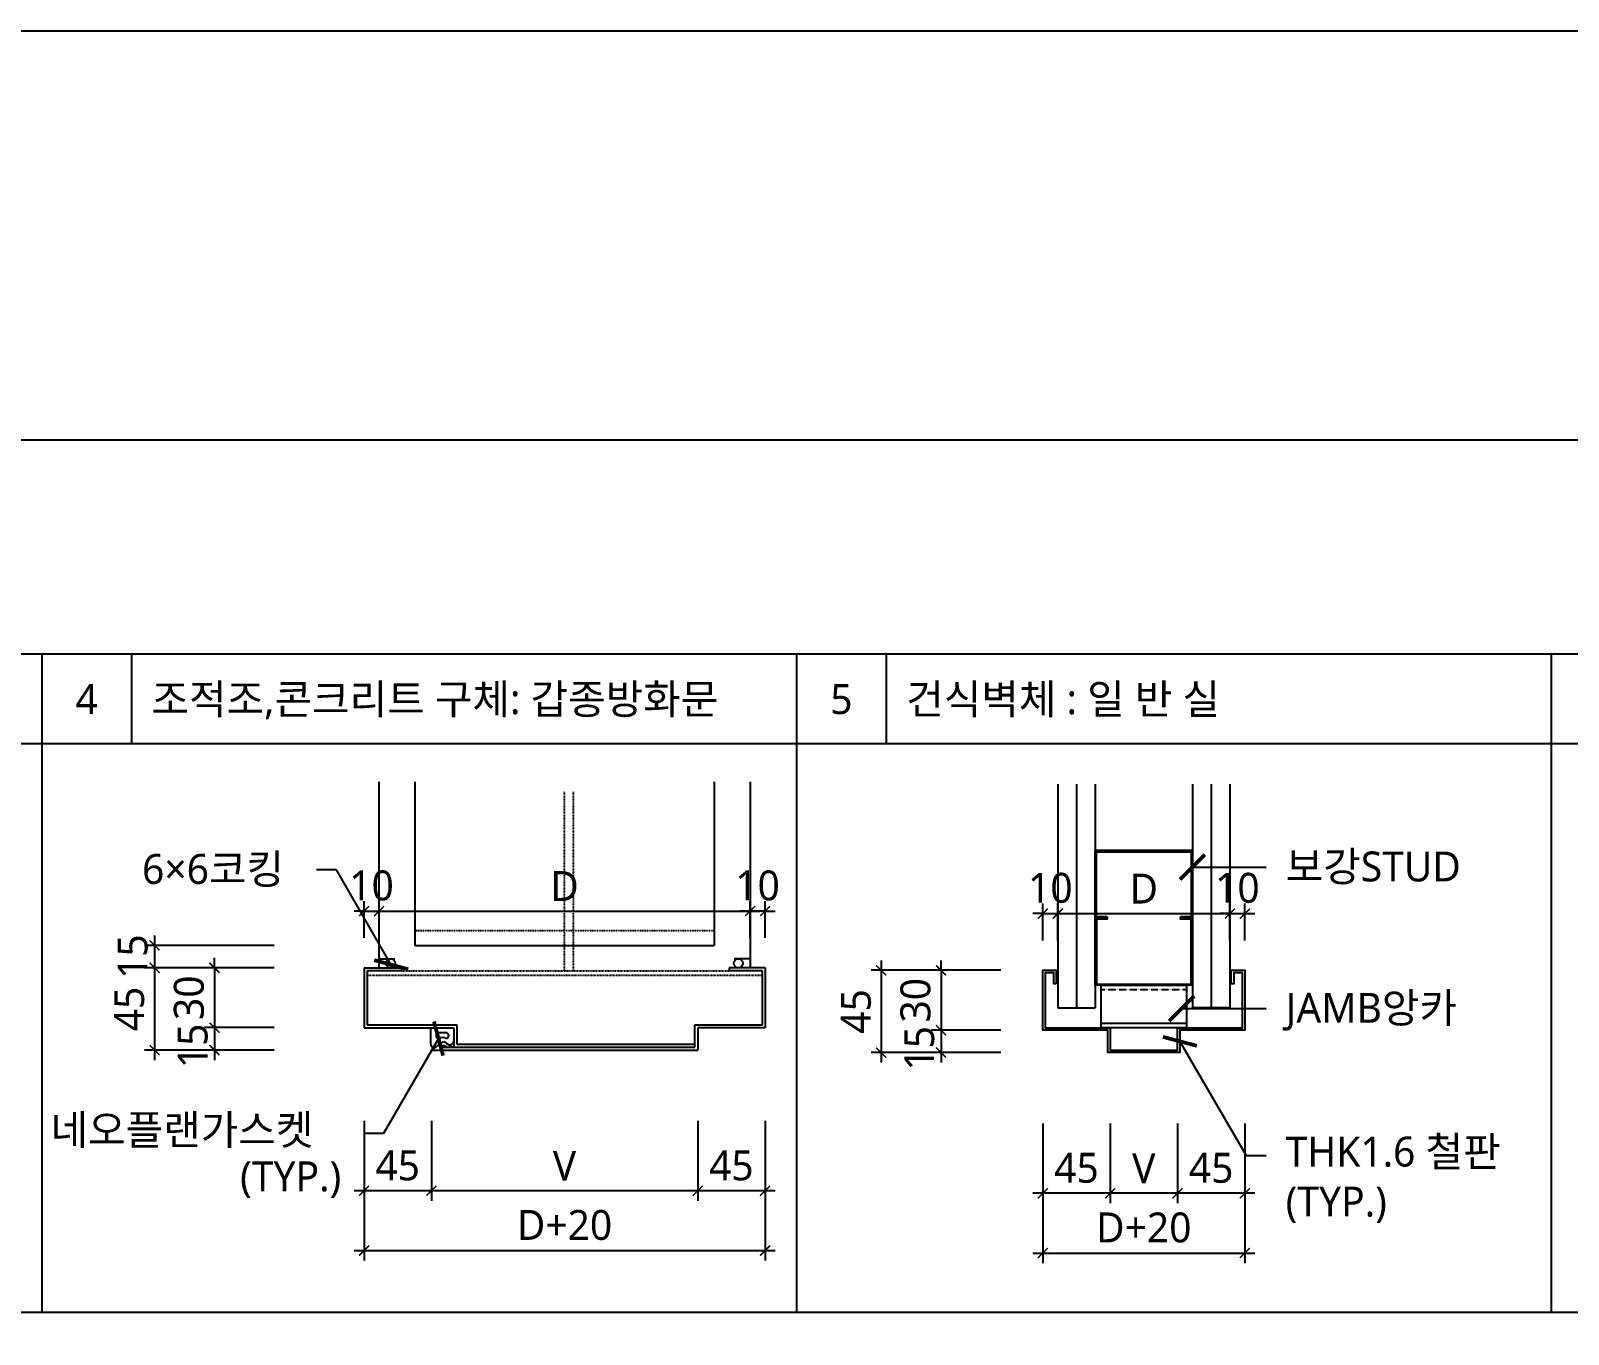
# Model space of a CAD drawing. Header units: inches. Extents: x 10 to 84110, y 29113 to 88513.
# Drawn here: x 50350 to 65763, y 75444 to 88513 of the extents above; entities that cross this region are included whole.
import ezdxf
from ezdxf.enums import TextEntityAlignment as Align

# ---------------------------------------------------------------- set-up
doc = ezdxf.new("R2010")
doc.units = ezdxf.units.IN
doc.header["$MEASUREMENT"] = 0
for name, pattern in [('DASH_0', [1, 0.5, -0.5]), ('DASH_16', [1.4, 0.7, -0.7]), ('HID', [3.45, 2.25, -1.2])]:
    doc.linetypes.add(name, pattern=pattern)
doc.layers.get('Defpoints').update_dxf_attribs({"color": 137})
for name, color, linetype in [('21', 4, 'Continuous'), ('23', 7, 'Continuous'), ('24', 7, 'Continuous'), ('CHAN', 4, 'Continuous'), ('DIM-INT', 7, 'Continuous'), ('ELE', 7, 'Continuous'), ('ELE-2', 2, 'Continuous'), ('ELE-4', 4, 'Continuous'), ('ELE-7', 7, 'Continuous'), ('HATCH', 8, 'Continuous'), ('hidden', 4, 'HID'), ('SYM-LEAD', 6, 'Continuous'), ('TEXT', 3, 'Continuous')]:
    doc.layers.add(name, color=color, linetype=linetype)
doc.styles.add('ARIAL', font='malgun.ttf')
doc.styles.add('굴림체(옥산)', font='malgun.ttf')
doc.styles.add('맑은고딕', font='malgun.ttf')
doc.dimstyles.new('CJA', dxfattribs={"dimscale": 300, "dimtxt": 2.7, "dimasz": 1, "dimexe": 2, "dimexo": 3, "dimgap": 1, "dimtad": 1, "dimdec": 0, "dimzin": 1, "dimdsep": 46, "dimlunit": 6, "dimtxsty": '굴림체(옥산)', "dimblk": 'CJDOT', "dimcen": 0.09, "dimdle": 1, "dimclrd": 256, "dimclre": 256, "dimclrt": 3, "dimadec": 0, "dimazin": 0, "dimtfac": 1, "dimtdec": 0, "dimtix": 1, "dimtmove": 2, "dimatfit": 3, "dimldrblk": 'CJDOT', "dimfxl": 1, "dimtolj": 1, "dimtzin": 1, "dimarcsym": 0})
doc.dimstyles.new('DIM-QD 1', dxfattribs={"dimtxt": 3, "dimasz": 1.5, "dimexe": 1, "dimexo": 0, "dimgap": 1, "dimtad": 1, "dimdec": 3, "dimdsep": 46, "dimtxsty": 'ARIAL', "dimblk1": 'ARCHTICK', "dimblk2": 'ARCHTICK', "dimsah": 1, "dimcen": 0, "dimclrd": 256, "dimclre": 256, "dimclrt": 3, "dimazin": 2, "dimtfac": 1, "dimtdec": 3, "dimtix": 1, "dimtmove": 2, "dimatfit": 3, "dimldrblk": 'ARCHTICK', "dimfxl": 1, "dimtolj": 1, "dimtzin": 0, "dimarcsym": 0})

# ---------------------------------------------------------------- blocks, each defined once
blk = doc.blocks.new('_ARCHTICK')
at = {"color": 0, "linetype": 'ByBlock', "const_width": 0.15}
blk.add_lwpolyline([(-0.5, -0.5), (0.5, 0.5)], dxfattribs=at)
blk = doc.blocks.new('*D73')
at = {"layer": 'Defpoints', "color": 0, "transparency": 16777216}
for p in [(53841, 79687), (53691, 79118), (53841, 79118)]:
    blk.add_point(p, dxfattribs=at)
at = {"layer": 'DIM-INT', "color": 7, "lineweight": -2, "transparency": 16777216}
for p, q in [((53691, 79418), (53691, 79787)), ((53841, 79418), (53841, 79787)), ((53691, 79687), (53591, 79687)), ((53691, 79687), (53841, 79687)), ((53841, 79687), (53941, 79687))]:
    blk.add_line(p, q, dxfattribs=at)
at = {"layer": 'DIM-INT', "color": 7, "lineweight": -2, "transparency": 16777216, "xscale": 100, "yscale": 100, "zscale": 100}
blk.add_blockref('_ARCHTICK', (53691, 79687), dxfattribs=at)
at = {"layer": 'DIM-INT', "color": 7, "lineweight": -2, "transparency": 16777216, "xscale": 100, "yscale": 100, "zscale": 100, "rotation": 180}
blk.add_blockref('_ARCHTICK', (53841, 79687), dxfattribs=at)
at = {"layer": 'DIM-INT', "color": 3, "transparency": 16777216, "insert": (53766, 79942), "char_height": 300, "attachment_point": 5, "style": '맑은고딕'}
blk.add_mtext('\\A1;10', dxfattribs=at)
blk = doc.blocks.new('CJDOT')
blk.add_line((-2, 0), (2, 0))
at = {"const_width": 0.5}
blk.add_lwpolyline([(-0.25, 0, 1), (0.25, 0, 1)], format="xyb", close=True, dxfattribs=at)
blk = doc.blocks.new('*D74')
at = {"layer": 'Defpoints', "color": 0, "transparency": 16777216}
for p in [(53091, 79118), (51591, 78293), (53091, 78293)]:
    blk.add_point(p, dxfattribs=at)
at = {"layer": 'DIM-INT', "color": 7, "lineweight": -2, "transparency": 16777216}
for p, q in [((52791, 79118), (51491, 79118)), ((51591, 79218), (51591, 78193)), ((52791, 78293), (51491, 78293))]:
    blk.add_line(p, q, dxfattribs=at)
at = {"layer": 'DIM-INT', "color": 7, "lineweight": -2, "transparency": 16777216, "xscale": 100, "yscale": 100, "zscale": 100}
for p, rotation in [((51591, 79118), 90), ((51591, 78293), 270)]:
    blk.add_blockref('_ARCHTICK', p, dxfattribs=dict(at, rotation=rotation))
at = {"layer": 'DIM-INT', "color": 3, "transparency": 16777216, "insert": (51338, 78705), "char_height": 300, "attachment_point": 5, "rotation": 90, "style": '맑은고딕'}
blk.add_mtext('\\A1;45', dxfattribs=at)
blk = doc.blocks.new('*D75')
at = {"layer": 'Defpoints', "color": 0, "transparency": 16777216}
for p in [(53091, 78518), (52191, 78293), (53091, 78293)]:
    blk.add_point(p, dxfattribs=at)
at = {"layer": 'DIM-INT', "color": 7, "lineweight": -2, "transparency": 16777216}
for p, q in [((52191, 78618), (52191, 78193)), ((52791, 78518), (52091, 78518)), ((52791, 78293), (52091, 78293))]:
    blk.add_line(p, q, dxfattribs=at)
at = {"layer": 'DIM-INT', "color": 7, "lineweight": -2, "transparency": 16777216, "xscale": 100, "yscale": 100, "zscale": 100}
for p, rotation in [((52191, 78518), 90), ((52191, 78293), 270)]:
    blk.add_blockref('_ARCHTICK', p, dxfattribs=dict(at, rotation=rotation))
at = {"layer": 'DIM-INT', "color": 3, "transparency": 16777216, "insert": (51974, 78335), "char_height": 300, "attachment_point": 5, "rotation": 90, "style": '맑은고딕'}
blk.add_mtext('\\A1;15', dxfattribs=at)
blk = doc.blocks.new('*D76')
at = {"layer": 'Defpoints', "color": 0, "transparency": 16777216}
for p in [(53091, 79118), (52191, 78518), (53091, 78518)]:
    blk.add_point(p, dxfattribs=at)
at = {"layer": 'DIM-INT', "color": 7, "lineweight": -2, "transparency": 16777216}
for p, q in [((52791, 79118), (52091, 79118)), ((52191, 79118), (52191, 79218)), ((52191, 79118), (52191, 78518)), ((52791, 78518), (52091, 78518)), ((52191, 78518), (52191, 78418))]:
    blk.add_line(p, q, dxfattribs=at)
at = {"layer": 'DIM-INT', "color": 7, "lineweight": -2, "transparency": 16777216, "xscale": 100, "yscale": 100, "zscale": 100}
for p, rotation in [((52191, 79118), 270), ((52191, 78518), 90)]:
    blk.add_blockref('_ARCHTICK', p, dxfattribs=dict(at, rotation=rotation))
at = {"layer": 'DIM-INT', "color": 3, "transparency": 16777216, "insert": (51936, 78818), "char_height": 300, "attachment_point": 5, "rotation": 90, "style": '맑은고딕'}
blk.add_mtext('\\A1;30', dxfattribs=at)
blk = doc.blocks.new('*D77')
at = {"layer": 'Defpoints', "color": 0, "transparency": 16777216}
for p in [(53091, 79343), (51591, 79118), (53091, 79118)]:
    blk.add_point(p, dxfattribs=at)
at = {"layer": 'DIM-INT', "color": 7, "lineweight": -2, "transparency": 16777216}
for p, q in [((51591, 79443), (51591, 79018)), ((52791, 79343), (51491, 79343)), ((52791, 79118), (51491, 79118))]:
    blk.add_line(p, q, dxfattribs=at)
at = {"layer": 'DIM-INT', "color": 7, "lineweight": -2, "transparency": 16777216, "xscale": 100, "yscale": 100, "zscale": 100}
for p, rotation in [((51591, 79343), 90), ((51591, 79118), 270)]:
    blk.add_blockref('_ARCHTICK', p, dxfattribs=dict(at, rotation=rotation))
at = {"layer": 'DIM-INT', "color": 3, "transparency": 16777216, "insert": (51372, 79230), "char_height": 300, "attachment_point": 5, "rotation": 90, "style": '맑은고딕'}
blk.add_mtext('\\A1;15', dxfattribs=at)
blk = doc.blocks.new('*D78')
at = {"layer": 'Defpoints', "color": 0, "transparency": 16777216}
for p in [(57561, 79687), (57561, 79118), (57711, 79118)]:
    blk.add_point(p, dxfattribs=at)
at = {"layer": 'DIM-INT', "color": 7, "lineweight": -2, "transparency": 16777216}
for p, q in [((57561, 79418), (57561, 79787)), ((57711, 79418), (57711, 79787)), ((57561, 79687), (57461, 79687)), ((57711, 79687), (57561, 79687)), ((57711, 79687), (57811, 79687))]:
    blk.add_line(p, q, dxfattribs=at)
at = {"layer": 'DIM-INT', "color": 7, "lineweight": -2, "transparency": 16777216, "xscale": 100, "yscale": 100, "zscale": 100}
blk.add_blockref('_ARCHTICK', (57561, 79687), dxfattribs=at)
at = {"layer": 'DIM-INT', "color": 7, "lineweight": -2, "transparency": 16777216, "xscale": 100, "yscale": 100, "zscale": 100, "rotation": 180}
blk.add_blockref('_ARCHTICK', (57711, 79687), dxfattribs=at)
at = {"layer": 'DIM-INT', "color": 3, "transparency": 16777216, "insert": (57636, 79942), "char_height": 300, "attachment_point": 5, "style": '맑은고딕'}
blk.add_mtext('\\A1;10', dxfattribs=at)
blk = doc.blocks.new('*D79')
at = {"layer": 'Defpoints', "color": 0, "transparency": 16777216}
for p in [(53691, 77883), (54366, 77883), (53691, 76883)]:
    blk.add_point(p, dxfattribs=at)
at = {"layer": 'DIM-INT', "color": 7, "lineweight": -2, "transparency": 16777216}
for p, q in [((53691, 77583), (53691, 76783)), ((54366, 77583), (54366, 76783)), ((54466, 76883), (53591, 76883))]:
    blk.add_line(p, q, dxfattribs=at)
at = {"layer": 'DIM-INT', "color": 7, "lineweight": -2, "transparency": 16777216, "xscale": 100, "yscale": 100, "zscale": 100, "rotation": 180}
blk.add_blockref('_ARCHTICK', (53691, 76883), dxfattribs=at)
at = {"layer": 'DIM-INT', "color": 7, "lineweight": -2, "transparency": 16777216, "xscale": 100, "yscale": 100, "zscale": 100}
blk.add_blockref('_ARCHTICK', (54366, 76883), dxfattribs=at)
at = {"layer": 'DIM-INT', "color": 3, "transparency": 16777216, "insert": (54028, 77135), "char_height": 300, "attachment_point": 5, "style": '맑은고딕'}
blk.add_mtext('\\A1;45 ', dxfattribs=at)
blk = doc.blocks.new('*D80')
at = {"layer": 'Defpoints', "color": 0, "transparency": 16777216}
for p in [(54366, 77883), (57036, 77883), (54366, 76883)]:
    blk.add_point(p, dxfattribs=at)
at = {"layer": 'DIM-INT', "color": 7, "lineweight": -2, "transparency": 16777216}
for p, q in [((54366, 77583), (54366, 76783)), ((57036, 77583), (57036, 76783)), ((57136, 76883), (54266, 76883))]:
    blk.add_line(p, q, dxfattribs=at)
at = {"layer": 'DIM-INT', "color": 7, "lineweight": -2, "transparency": 16777216, "xscale": 100, "yscale": 100, "zscale": 100, "rotation": 180}
blk.add_blockref('_ARCHTICK', (54366, 76883), dxfattribs=at)
at = {"layer": 'DIM-INT', "color": 7, "lineweight": -2, "transparency": 16777216, "xscale": 100, "yscale": 100, "zscale": 100}
blk.add_blockref('_ARCHTICK', (57036, 76883), dxfattribs=at)
at = {"layer": 'DIM-INT', "color": 3, "transparency": 16777216, "insert": (55701, 77133), "char_height": 300, "attachment_point": 5, "style": '맑은고딕'}
blk.add_mtext('\\A1;V ', dxfattribs=at)
blk = doc.blocks.new('*D81')
at = {"layer": 'Defpoints', "color": 0, "transparency": 16777216}
for p in [(57036, 77883), (57711, 77883), (57036, 76883)]:
    blk.add_point(p, dxfattribs=at)
at = {"layer": 'DIM-INT', "color": 7, "lineweight": -2, "transparency": 16777216}
for p, q in [((57036, 77583), (57036, 76783)), ((57711, 77583), (57711, 76783)), ((57811, 76883), (56936, 76883))]:
    blk.add_line(p, q, dxfattribs=at)
at = {"layer": 'DIM-INT', "color": 7, "lineweight": -2, "transparency": 16777216, "xscale": 100, "yscale": 100, "zscale": 100, "rotation": 180}
blk.add_blockref('_ARCHTICK', (57036, 76883), dxfattribs=at)
at = {"layer": 'DIM-INT', "color": 7, "lineweight": -2, "transparency": 16777216, "xscale": 100, "yscale": 100, "zscale": 100}
blk.add_blockref('_ARCHTICK', (57711, 76883), dxfattribs=at)
at = {"layer": 'DIM-INT', "color": 3, "transparency": 16777216, "insert": (57373, 77135), "char_height": 300, "attachment_point": 5, "style": '맑은고딕'}
blk.add_mtext('\\A1;45 ', dxfattribs=at)
blk = doc.blocks.new('*D82')
at = {"layer": 'Defpoints', "color": 0, "transparency": 16777216}
for p in [(53691, 77883), (57711, 77883), (57711, 76283)]:
    blk.add_point(p, dxfattribs=at)
at = {"layer": 'DIM-INT', "color": 7, "lineweight": -2, "transparency": 16777216}
for p, q in [((53691, 77583), (53691, 76183)), ((57711, 77583), (57711, 76183)), ((53591, 76283), (57811, 76283))]:
    blk.add_line(p, q, dxfattribs=at)
at = {"layer": 'DIM-INT', "color": 7, "lineweight": -2, "transparency": 16777216, "xscale": 100, "yscale": 100, "zscale": 100, "rotation": 180}
blk.add_blockref('_ARCHTICK', (53691, 76283), dxfattribs=at)
at = {"layer": 'DIM-INT', "color": 7, "lineweight": -2, "transparency": 16777216, "xscale": 100, "yscale": 100, "zscale": 100}
blk.add_blockref('_ARCHTICK', (57711, 76283), dxfattribs=at)
at = {"layer": 'DIM-INT', "color": 3, "transparency": 16777216, "insert": (55701, 76538), "char_height": 300, "attachment_point": 5, "style": '맑은고딕'}
blk.add_mtext('\\A1;D+20 ', dxfattribs=at)
blk = doc.blocks.new('*D83')
at = {"layer": 'Defpoints', "color": 0, "transparency": 16777216}
for p in [(57561, 79687), (53841, 79118), (57561, 79118)]:
    blk.add_point(p, dxfattribs=at)
at = {"layer": 'DIM-INT', "color": 7, "lineweight": -2, "transparency": 16777216}
for p, q in [((53841, 79418), (53841, 79787)), ((57561, 79418), (57561, 79787)), ((53741, 79687), (57661, 79687))]:
    blk.add_line(p, q, dxfattribs=at)
at = {"layer": 'DIM-INT', "color": 7, "lineweight": -2, "transparency": 16777216, "xscale": 100, "yscale": 100, "zscale": 100, "rotation": 180}
blk.add_blockref('_ARCHTICK', (53841, 79687), dxfattribs=at)
at = {"layer": 'DIM-INT', "color": 7, "lineweight": -2, "transparency": 16777216, "xscale": 100, "yscale": 100, "zscale": 100}
blk.add_blockref('_ARCHTICK', (57561, 79687), dxfattribs=at)
at = {"layer": 'DIM-INT', "color": 3, "transparency": 16777216, "insert": (55701, 79937), "char_height": 300, "attachment_point": 5, "style": '맑은고딕'}
blk.add_mtext('\\A1;D', dxfattribs=at)
blk = doc.blocks.new('*D84')
at = {"layer": 'Defpoints', "color": 0, "transparency": 16777216}
for p in [(60375, 79093), (58875, 78268), (60375, 78268)]:
    blk.add_point(p, dxfattribs=at)
at = {"layer": 'DIM-INT', "color": 7, "lineweight": -2, "transparency": 16777216}
for p, q in [((60075, 79093), (58775, 79093)), ((58875, 79193), (58875, 78168)), ((60075, 78268), (58775, 78268))]:
    blk.add_line(p, q, dxfattribs=at)
at = {"layer": 'DIM-INT', "color": 7, "lineweight": -2, "transparency": 16777216, "xscale": 100, "yscale": 100, "zscale": 100}
for p, rotation in [((58875, 79093), 90), ((58875, 78268), 270)]:
    blk.add_blockref('_ARCHTICK', p, dxfattribs=dict(at, rotation=rotation))
at = {"layer": 'DIM-INT', "color": 3, "transparency": 16777216, "insert": (58623, 78681), "char_height": 300, "attachment_point": 5, "rotation": 90, "style": '맑은고딕'}
blk.add_mtext('\\A1;45', dxfattribs=at)
blk = doc.blocks.new('*D85')
at = {"layer": 'Defpoints', "color": 0, "transparency": 16777216}
for p in [(60375, 78493), (59475, 78268), (60375, 78268)]:
    blk.add_point(p, dxfattribs=at)
at = {"layer": 'DIM-INT', "color": 7, "lineweight": -2, "transparency": 16777216}
for p, q in [((60075, 78493), (59375, 78493)), ((59475, 78593), (59475, 78168)), ((60075, 78268), (59375, 78268))]:
    blk.add_line(p, q, dxfattribs=at)
at = {"layer": 'DIM-INT', "color": 7, "lineweight": -2, "transparency": 16777216, "xscale": 100, "yscale": 100, "zscale": 100}
for p, rotation in [((59475, 78493), 90), ((59475, 78268), 270)]:
    blk.add_blockref('_ARCHTICK', p, dxfattribs=dict(at, rotation=rotation))
at = {"layer": 'DIM-INT', "color": 3, "transparency": 16777216, "insert": (59258, 78311), "char_height": 300, "attachment_point": 5, "rotation": 90, "style": '맑은고딕'}
blk.add_mtext('\\A1;15', dxfattribs=at)
blk = doc.blocks.new('*D86')
at = {"layer": 'Defpoints', "color": 0, "transparency": 16777216}
for p in [(60375, 79093), (59475, 78493), (60375, 78493)]:
    blk.add_point(p, dxfattribs=at)
at = {"layer": 'DIM-INT', "color": 7, "lineweight": -2, "transparency": 16777216}
for p, q in [((60075, 79093), (59375, 79093)), ((59475, 79093), (59475, 79193)), ((59475, 79093), (59475, 78493)), ((60075, 78493), (59375, 78493)), ((59475, 78493), (59475, 78393))]:
    blk.add_line(p, q, dxfattribs=at)
at = {"layer": 'DIM-INT', "color": 7, "lineweight": -2, "transparency": 16777216, "xscale": 100, "yscale": 100, "zscale": 100}
for p, rotation in [((59475, 79093), 270), ((59475, 78493), 90)]:
    blk.add_blockref('_ARCHTICK', p, dxfattribs=dict(at, rotation=rotation))
at = {"layer": 'DIM-INT', "color": 3, "transparency": 16777216, "insert": (59220, 78793), "char_height": 300, "attachment_point": 5, "rotation": 90, "style": '맑은고딕'}
blk.add_mtext('\\A1;30', dxfattribs=at)
blk = doc.blocks.new('*D87')
at = {"layer": 'Defpoints', "color": 0, "transparency": 16777216}
for p in [(60646, 79662), (60496, 79093), (60646, 79093)]:
    blk.add_point(p, dxfattribs=at)
at = {"layer": 'DIM-INT', "color": 7, "lineweight": -2, "transparency": 16777216}
for p, q in [((60496, 79393), (60496, 79762)), ((60646, 79393), (60646, 79762)), ((60496, 79662), (60396, 79662)), ((60496, 79662), (60646, 79662)), ((60646, 79662), (60746, 79662))]:
    blk.add_line(p, q, dxfattribs=at)
at = {"layer": 'DIM-INT', "color": 7, "lineweight": -2, "transparency": 16777216, "xscale": 100, "yscale": 100, "zscale": 100}
blk.add_blockref('_ARCHTICK', (60496, 79662), dxfattribs=at)
at = {"layer": 'DIM-INT', "color": 7, "lineweight": -2, "transparency": 16777216, "xscale": 100, "yscale": 100, "zscale": 100, "rotation": 180}
blk.add_blockref('_ARCHTICK', (60646, 79662), dxfattribs=at)
at = {"layer": 'DIM-INT', "color": 3, "transparency": 16777216, "insert": (60571, 79918), "char_height": 300, "attachment_point": 5, "style": '맑은고딕'}
blk.add_mtext('\\A1;10', dxfattribs=at)
blk = doc.blocks.new('*D88')
at = {"layer": 'Defpoints', "color": 0, "transparency": 16777216}
for p in [(62521, 79662), (62371, 79093), (62521, 79093)]:
    blk.add_point(p, dxfattribs=at)
at = {"layer": 'DIM-INT', "color": 7, "lineweight": -2, "transparency": 16777216}
for p, q in [((62371, 79393), (62371, 79762)), ((62521, 79393), (62521, 79762)), ((62371, 79662), (62271, 79662)), ((62371, 79662), (62521, 79662)), ((62521, 79662), (62621, 79662))]:
    blk.add_line(p, q, dxfattribs=at)
at = {"layer": 'DIM-INT', "color": 7, "lineweight": -2, "transparency": 16777216, "xscale": 100, "yscale": 100, "zscale": 100}
blk.add_blockref('_ARCHTICK', (62371, 79662), dxfattribs=at)
at = {"layer": 'DIM-INT', "color": 7, "lineweight": -2, "transparency": 16777216, "xscale": 100, "yscale": 100, "zscale": 100, "rotation": 180}
blk.add_blockref('_ARCHTICK', (62521, 79662), dxfattribs=at)
at = {"layer": 'DIM-INT', "color": 3, "transparency": 16777216, "insert": (62446, 79918), "char_height": 300, "attachment_point": 5, "style": '맑은고딕'}
blk.add_mtext('\\A1;10', dxfattribs=at)
blk = doc.blocks.new('*D89')
at = {"layer": 'Defpoints', "color": 0, "transparency": 16777216}
for p in [(60496, 77858), (61171, 77858), (60496, 76858)]:
    blk.add_point(p, dxfattribs=at)
at = {"layer": 'DIM-INT', "color": 7, "lineweight": -2, "transparency": 16777216}
for p, q in [((60496, 77558), (60496, 76758)), ((61171, 77558), (61171, 76758)), ((61271, 76858), (60396, 76858))]:
    blk.add_line(p, q, dxfattribs=at)
at = {"layer": 'DIM-INT', "color": 7, "lineweight": -2, "transparency": 16777216, "xscale": 100, "yscale": 100, "zscale": 100, "rotation": 180}
blk.add_blockref('_ARCHTICK', (60496, 76858), dxfattribs=at)
at = {"layer": 'DIM-INT', "color": 7, "lineweight": -2, "transparency": 16777216, "xscale": 100, "yscale": 100, "zscale": 100}
blk.add_blockref('_ARCHTICK', (61171, 76858), dxfattribs=at)
at = {"layer": 'DIM-INT', "color": 3, "transparency": 16777216, "insert": (60833, 77111), "char_height": 300, "attachment_point": 5, "style": '맑은고딕'}
blk.add_mtext('\\A1;45 ', dxfattribs=at)
blk = doc.blocks.new('*D90')
at = {"layer": 'Defpoints', "color": 0, "transparency": 16777216}
for p in [(61171, 77858), (61846, 77858), (61171, 76858)]:
    blk.add_point(p, dxfattribs=at)
at = {"layer": 'DIM-INT', "color": 7, "lineweight": -2, "transparency": 16777216}
for p, q in [((61171, 77558), (61171, 76758)), ((61846, 77558), (61846, 76758)), ((61946, 76858), (61071, 76858))]:
    blk.add_line(p, q, dxfattribs=at)
at = {"layer": 'DIM-INT', "color": 7, "lineweight": -2, "transparency": 16777216, "xscale": 100, "yscale": 100, "zscale": 100, "rotation": 180}
blk.add_blockref('_ARCHTICK', (61171, 76858), dxfattribs=at)
at = {"layer": 'DIM-INT', "color": 7, "lineweight": -2, "transparency": 16777216, "xscale": 100, "yscale": 100, "zscale": 100}
blk.add_blockref('_ARCHTICK', (61846, 76858), dxfattribs=at)
at = {"layer": 'DIM-INT', "color": 3, "transparency": 16777216, "insert": (61508, 77108), "char_height": 300, "attachment_point": 5, "style": '맑은고딕'}
blk.add_mtext('\\A1;V ', dxfattribs=at)
blk = doc.blocks.new('*D91')
at = {"layer": 'Defpoints', "color": 0, "transparency": 16777216}
for p in [(61846, 77858), (62521, 77858), (61846, 76858)]:
    blk.add_point(p, dxfattribs=at)
at = {"layer": 'DIM-INT', "color": 7, "lineweight": -2, "transparency": 16777216}
for p, q in [((61846, 77558), (61846, 76758)), ((62521, 77558), (62521, 76758)), ((62621, 76858), (61746, 76858))]:
    blk.add_line(p, q, dxfattribs=at)
at = {"layer": 'DIM-INT', "color": 7, "lineweight": -2, "transparency": 16777216, "xscale": 100, "yscale": 100, "zscale": 100, "rotation": 180}
blk.add_blockref('_ARCHTICK', (61846, 76858), dxfattribs=at)
at = {"layer": 'DIM-INT', "color": 7, "lineweight": -2, "transparency": 16777216, "xscale": 100, "yscale": 100, "zscale": 100}
blk.add_blockref('_ARCHTICK', (62521, 76858), dxfattribs=at)
at = {"layer": 'DIM-INT', "color": 3, "transparency": 16777216, "insert": (62183, 77111), "char_height": 300, "attachment_point": 5, "style": '맑은고딕'}
blk.add_mtext('\\A1;45 ', dxfattribs=at)
blk = doc.blocks.new('*D92')
at = {"layer": 'Defpoints', "color": 0, "transparency": 16777216}
for p in [(60496, 77858), (62521, 77858), (62521, 76258)]:
    blk.add_point(p, dxfattribs=at)
at = {"layer": 'DIM-INT', "color": 7, "lineweight": -2, "transparency": 16777216}
for p, q in [((60496, 77558), (60496, 76158)), ((62521, 77558), (62521, 76158)), ((60396, 76258), (62621, 76258))]:
    blk.add_line(p, q, dxfattribs=at)
at = {"layer": 'DIM-INT', "color": 7, "lineweight": -2, "transparency": 16777216, "xscale": 100, "yscale": 100, "zscale": 100, "rotation": 180}
blk.add_blockref('_ARCHTICK', (60496, 76258), dxfattribs=at)
at = {"layer": 'DIM-INT', "color": 7, "lineweight": -2, "transparency": 16777216, "xscale": 100, "yscale": 100, "zscale": 100}
blk.add_blockref('_ARCHTICK', (62521, 76258), dxfattribs=at)
at = {"layer": 'DIM-INT', "color": 3, "transparency": 16777216, "insert": (61508, 76513), "char_height": 300, "attachment_point": 5, "style": '맑은고딕'}
blk.add_mtext('\\A1;D+20 ', dxfattribs=at)
blk = doc.blocks.new('*D93')
at = {"layer": 'Defpoints', "color": 0, "transparency": 16777216}
for p in [(62371, 79662), (60646, 79093), (62371, 79093)]:
    blk.add_point(p, dxfattribs=at)
at = {"layer": 'DIM-INT', "color": 7, "lineweight": -2, "transparency": 16777216}
for p, q in [((60646, 79393), (60646, 79762)), ((62371, 79393), (62371, 79762)), ((60546, 79662), (62471, 79662))]:
    blk.add_line(p, q, dxfattribs=at)
at = {"layer": 'DIM-INT', "color": 7, "lineweight": -2, "transparency": 16777216, "xscale": 100, "yscale": 100, "zscale": 100, "rotation": 180}
blk.add_blockref('_ARCHTICK', (60646, 79662), dxfattribs=at)
at = {"layer": 'DIM-INT', "color": 7, "lineweight": -2, "transparency": 16777216, "xscale": 100, "yscale": 100, "zscale": 100}
blk.add_blockref('_ARCHTICK', (62371, 79662), dxfattribs=at)
at = {"layer": 'DIM-INT', "color": 3, "transparency": 16777216, "insert": (61508, 79912), "char_height": 300, "attachment_point": 5, "style": '맑은고딕'}
blk.add_mtext('\\A1;D', dxfattribs=at)

msp = doc.modelspace()

# ---------------------------------------------------------------- linework, layer by layer
at = {"layer": '21', "linetype": 'Continuous'}
for p, q in [((53840.8, 80982.8), (53840.8, 79207.8)), ((57560.8, 80982.8), (57560.8, 79207.8)), ((60833, 80958.3), (60833, 78718.3)), ((62183, 80958.3), (62183, 78718.3))]:
    msp.add_line(p, q, dxfattribs=at)
at = {"layer": '21', "color": 7, "linetype": 'Continuous'}
for p, q in [((53720.8, 79087.8), (53720.8, 78547.8)), ((54068, 79087.8), (53720.8, 79087.8)), ((57684.4, 79087.8), (57350.8, 79087.8)), ((57684.4, 78547.8), (57684.4, 79087.8)), ((53720.8, 78547.8), (54620.8, 78547.8)), ((54620.8, 78547.8), (54620.8, 78352.8)), ((57005.8, 78322.8), (57005.8, 78547.8)), ((57005.8, 78547.8), (57684.4, 78547.8)), ((54462.7, 78322.8), (54490.9, 78342.1)), ((54462.7, 78322.8), (57005.8, 78322.8)), ((54519.8, 78322.8), (54490.9, 78342.1)), ((54620.8, 78352.8), (57005.8, 78352.8))]:
    msp.add_line(p, q, dxfattribs=at)
at = {"layer": '21', "color": 1, "linetype": 'Continuous'}
for p, q in [((53840.8, 79207.8), (53998.9, 79207.8)), ((53840.8, 79207.8), (53840.8, 79117.8)), ((57560.8, 79207.8), (57402.7, 79207.8)), ((57560.8, 79207.8), (57560.8, 79117.8)), ((54360.7, 78354.2), (54360.7, 78517.8)), ((54435.1, 78468.4), (54517.4, 78468.4)), ((54490.7, 78378.3), (54573.9, 78322.8))]:
    msp.add_line(p, q, dxfattribs=at)
at = {"layer": '21', "color": 7, "linetype": 'Continuous'}
msp.add_lwpolyline([(60630.5, 78958.3), (60606.5, 78958.3), (60606.5, 79069.3), (60519.5, 79069.3), (60519.5, 78517.3), (61170.5, 78517.3), (61170.5, 78292.3), (61845.5, 78292.3), (61845.5, 78517.3), (62496.5, 78517.3), (62496.5, 79069.3), (62409.5, 79069.3), (62409.5, 78958.3), (62385.5, 78958.3), (62385.5, 79093.3), (62520.5, 79093.3), (62520.5, 78493.3), (61869.5, 78493.3), (61869.5, 78268.3), (61146.5, 78268.3), (61146.5, 78493.3), (60495.5, 78493.3), (60495.5, 79093.3), (60630.5, 79093.3)], close=True, dxfattribs=at)
at = {"layer": '21', "color": 1, "linetype": 'Continuous'}
for centre in [(53958.1, 79162.8), (57443.5, 79162.8)]:
    msp.add_circle(centre, 45, dxfattribs=at)
for centre, radius, start, end in [((54442.5, 78439.4), 29.9, 104.44333, 260.70325), ((54510, 78439.4), 29.9, 279.29675, 75.51024), ((54393.5, 78351.4), 32.9, 175.25441, 297.47906), ((54476.2, 78321.5), 96.5, 66.4446, 113.54179)]:
    msp.add_arc(centre, radius, start, end, dxfattribs=at)
at = {"layer": '21', "color": 7, "linetype": 'Continuous'}
msp.add_arc((54548.1, 78389.5), 43.1, 218.78945, 351.93566, dxfattribs=at)
at = {"layer": '23', "linetype": 'Continuous'}
for p, q in [((53690.8, 79117.8), (53690.8, 78517.8)), ((53690.8, 79117.8), (54068, 79117.8)), ((54068, 79117.8), (54068, 79087.8)), ((57350.8, 79117.8), (57350.8, 79087.8)), ((57710.8, 79117.8), (57350.8, 79117.8)), ((57710.8, 79117.8), (57710.8, 78517.8)), ((53690.8, 78517.8), (54590.8, 78517.8)), ((54590.8, 78517.8), (54590.8, 78322.8)), ((57035.8, 78517.8), (57035.8, 78292.8)), ((57710.8, 78517.8), (57035.8, 78517.8)), ((54365.8, 78292.8), (54490.7, 78378.3)), ((54365.8, 78292.8), (57035.8, 78292.8))]:
    msp.add_line(p, q, dxfattribs=at)
at = {"layer": '24', "linetype": 'Continuous'}
for p, q in [((54200.8, 80982.8), (54200.8, 79342.8)), ((57200.8, 80982.8), (57200.8, 79342.8)), ((60645.5, 80958.3), (60645.5, 78718.3)), ((61020.5, 80958.3), (61020.5, 78718.3)), ((61995.5, 80958.3), (61995.5, 78718.3)), ((62370.5, 80958.3), (62370.5, 78718.3)), ((54200.8, 79342.8), (57200.8, 79342.8)), ((60645.5, 78718.3), (61020.5, 78718.3)), ((62370.5, 78718.3), (61995.5, 78718.3))]:
    msp.add_line(p, q, dxfattribs=at)
at = {"layer": '24', "color": 9, "linetype": 'DASH_16', "ltscale": 2}
msp.add_line((54200.8, 79492.8), (57200.8, 79492.8), dxfattribs=at)
at = {"layer": 'CHAN'}
for points in [[(61995.5, 80293.3), (61995.5, 78943.3), (61020.5, 78943.3), (61020.5, 80293.3)], [(61995.5, 80293.3), (61020.5, 80293.3)], [(61140.5, 79630.3), (61032.5, 79630.3), (61032.5, 80281.3), (61983.5, 80281.3), (61983.5, 79630.3), (61875.5, 79630.3)], [(61020.5, 79618.3), (61140.5, 79618.3)], [(61140.5, 79630.3), (61140.5, 79606.3), (61032.5, 79606.3), (61032.5, 78955.3), (61983.5, 78955.3), (61983.5, 79606.3), (61875.5, 79606.3), (61875.5, 79630.3)], [(61875.5, 79618.3), (61995.5, 79618.3)]]:
    msp.add_lwpolyline(points, dxfattribs=at)
at = {"layer": 'DIM-INT'}
msp.add_lwpolyline([(84109.5, 29112.7), (9.5, 29112.7), (9.5, 88512.7), (84109.5, 88512.7)], close=True, dxfattribs=at)
at = {"layer": 'ELE'}
msp.add_line((61080.5, 78562.3), (61935.5, 78562.3), dxfattribs=at)
msp.add_lwpolyline([(61080.5, 78517.3), (61080.5, 78943.3), (61935.5, 78943.3), (61935.5, 78517.3)], close=True, dxfattribs=at)
at = {"layer": 'ELE-2'}
msp.add_line((4659.5, 84412.7), (73359.5, 84412.7), dxfattribs=at)
at = {"layer": 'ELE-4'}
for p, q in [((73159.5, 82262.1), (27759.5, 82262.1)), ((73159.5, 75662.1), (27759.5, 75662.1))]:
    msp.add_line(p, q, dxfattribs=at)
at = {"layer": 'ELE-7'}
for p, q in [((50459.5, 82262.1), (50459.5, 75662.1)), ((51359.5, 82262.1), (51359.5, 81362.1)), ((58026.2, 82262.1), (58026.2, 75662.1)), ((58926.2, 82262.1), (58926.2, 81362.1)), ((65592.9, 82262.1), (65592.9, 75662.1)), ((73159.5, 81362.1), (27759.5, 81362.1))]:
    msp.add_line(p, q, dxfattribs=at)
at = {"layer": 'HATCH', "linetype": 'DASH_0', "ltscale": 1.5}
for p, q in [((55700.8, 79087.8), (55700.8, 80882.8)), ((55790.8, 79087.8), (55790.8, 80882.8)), ((54068, 79087.8), (57350.8, 79087.8)), ((53720.8, 79042.8), (57684.4, 79042.8))]:
    msp.add_line(p, q, dxfattribs=at)
at = {"layer": 'hidden'}
msp.add_line((61935.5, 78898.3), (61080.5, 78898.3), dxfattribs=at)

# ---------------------------------------------------------------- texts
at = {"layer": 'TEXT', "style": '맑은고딕'}
for s, p in [('조적조,콘크리트 구체: 갑종방화문', (51559.5, 81812.1)), ('건식벽체 : 일 반 실', (59126.2, 81812.1))]:
    msp.add_text(s, height=300, dxfattribs=at).set_placement(p, align=Align.MIDDLE_LEFT)
for s, p in [('4', (50909.5, 81812.1)), ('5', (58476.2, 81812.1))]:
    msp.add_text(s, height=300, dxfattribs=at).set_placement(p, align=Align.MIDDLE_CENTER)
at = {"layer": 'TEXT', "color": 3, "style": '맑은고딕'}
for s, p in [('보강STUD', (62930.5, 79984.1)), ('6×6코킹', (51465.7, 79958.7)), ('JAMB앙카', (62930.5, 78567.1)), ('네오플랜가스켓', (50548.1, 77343.8)), ('THK1.6 철판', (62930.5, 77125.4)), ('(TYP.)', (52448.4, 76877.9)), ('(TYP.)', (62930.5, 76625.4))]:
    msp.add_text(s, height=300, dxfattribs=at).set_placement(p)

# ---------------------------------------------------------------- dimensions: what is measured, and where the dimension line sits
at = {"layer": 'DIM-INT'}
for base, p1, p2, text, picture, middle in [((53840.8, 79686.7), (53690.8, 79117.8), (53840.8, 79117.8), '10', '*D73', (53765.8, 79942.5)), ((57560.8, 79686.7), (53840.8, 79117.8), (57560.8, 79117.8), 'D', '*D83', (55700.8, 79936.7)), ((60645.5, 79662.2), (60495.5, 79093.3), (60645.5, 79093.3), '10', '*D87', (60570.5, 79918)), ((62370.5, 79662.2), (60645.5, 79093.3), (62370.5, 79093.3), 'D', '*D93', (61508, 79912.2)), ((62520.5, 79662.2), (62370.5, 79093.3), (62520.5, 79093.3), '10', '*D88', (62445.5, 79918)), ((53690.8, 76882.8), (54365.8, 77882.8), (53690.8, 77882.8), '45 ', '*D79', (54028.3, 77135.4)), ((57710.8, 76282.8), (53690.8, 77882.8), (57710.8, 77882.8), 'D+20 ', '*D82', (55700.8, 76537.8)), ((54365.8, 76882.8), (57035.8, 77882.8), (54365.8, 77882.8), 'V ', '*D80', (55700.8, 77132.8)), ((57035.8, 76882.8), (57710.8, 77882.8), (57035.8, 77882.8), '45 ', '*D81', (57373.3, 77135.4)), ((60495.5, 76858.3), (61170.5, 77858.3), (60495.5, 77858.3), '45 ', '*D89', (60833, 77110.9)), ((62520.5, 76258.3), (60495.5, 77858.3), (62520.5, 77858.3), 'D+20 ', '*D92', (61508, 76513.3)), ((61170.5, 76858.3), (61845.5, 77858.3), (61170.5, 77858.3), 'V ', '*D90', (61508, 77108.3)), ((61845.5, 76858.3), (62520.5, 77858.3), (61845.5, 77858.3), '45 ', '*D91', (62183, 77110.9))]:
    dim = msp.add_linear_dim(base=base, p1=p1, p2=p2, text=text, dimstyle='CJA', override={"dimscale": 100, "dimtxt": 3, "dimexe": 1, "dimlunit": 2, "dimtxsty": '맑은고딕', "dimblk1": 'ARCHTICK', "dimblk2": 'ARCHTICK', "dimsah": 1, "dimclrd": 7, "dimclre": 7}, dxfattribs=at)
    dim.commit()
    dim.dimension.update_dxf_attribs({"geometry": picture, "text_midpoint": middle})
for base, p1, p2, angle, text, picture, middle in [((57560.8, 79686.7), (57710.8, 79117.8), (57560.8, 79117.8), 180, '10', '*D78', (57635.8, 79942.5)), ((51590.8, 78292.8), (53090.8, 79117.8), (53090.8, 78292.8), 90, '45', '*D74', (51338.3, 78705.3)), ((52190.8, 78517.8), (53090.8, 79117.8), (53090.8, 78517.8), 90, '30', '*D76', (51935.8, 78817.8)), ((58875.3, 78268.3), (60375.3, 79093.3), (60375.3, 78268.3), 90, '45', '*D84', (58622.7, 78680.8)), ((59475.3, 78493.3), (60375.3, 79093.3), (60375.3, 78493.3), 90, '30', '*D86', (59220.3, 78793.3))]:
    dim = msp.add_linear_dim(base=base, p1=p1, p2=p2, angle=angle, text=text, dimstyle='CJA', override={"dimscale": 100, "dimtxt": 3, "dimexe": 1, "dimlunit": 2, "dimtxsty": '맑은고딕', "dimblk1": 'ARCHTICK', "dimblk2": 'ARCHTICK', "dimsah": 1, "dimclrd": 7, "dimclre": 7}, dxfattribs=at)
    dim.commit()
    dim.dimension.update_dxf_attribs({"geometry": picture, "text_midpoint": middle})
for base, p1, p2, picture, middle in [((51590.8, 79117.8), (53090.8, 79342.8), (53090.8, 79117.8), '*D77', (51371.9, 79230.3)), ((52190.8, 78292.8), (53090.8, 78517.8), (53090.8, 78292.8), '*D75', (51973.5, 78335.2)), ((59475.3, 78268.3), (60375.3, 78493.3), (60375.3, 78268.3), '*D85', (59258, 78310.7))]:
    dim = msp.add_linear_dim(base=base, p1=p1, p2=p2, angle=90, text='15', dimstyle='CJA', override={"dimscale": 100, "dimtxt": 3, "dimexe": 1, "dimlunit": 2, "dimtxsty": '맑은고딕', "dimblk1": 'ARCHTICK', "dimblk2": 'ARCHTICK', "dimsah": 1, "dimclrd": 7, "dimclre": 7}, dxfattribs=at)
    dim.commit()
    dim.dimension.update_dxf_attribs({"geometry": picture, "text_midpoint": middle, "dimtype": 160})

# ---------------------------------------------------------------- leaders
at = {"layer": 'SYM-LEAD', "color": 6}
for points in [[(61995.5, 80127.3), (62520.5, 80127.3), (62734.6, 80127.3)], [(53963.1, 79149.3), (53413.1, 80101.9), (53213.1, 80101.9)], [(61886.6, 78710.3), (62520.5, 78710.3), (62734.6, 78710.3)], [(54437.4, 78408.6), (53887.4, 77456), (53687.4, 77456)], [(61869.5, 78380.8), (62534.6, 77237.6), (62734.6, 77237.6)]]:
    msp.add_leader(points, dimstyle='DIM-QD 1', override={"dimscale": 100, "dimasz": 2.5, "dimtad": 0, "dimclrd": 6}, dxfattribs=at)

doc.saveas('drawing.dxf')
